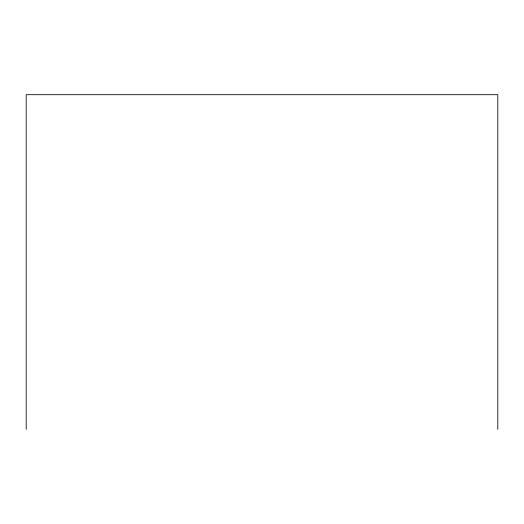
<?xml version="1.0" encoding="UTF-8"?>
<svg xmlns="http://www.w3.org/2000/svg" width="524" height="524" viewBox="0 0 524 524"><rect width="100%" height="100%" fill="white"/><g stroke="black" fill="none" stroke-linecap="round" stroke-linejoin="round"><path stroke-width="0.79" d="M497.8 429.307L497.8 94.693L26.2 94.693L26.2 429.307"/></g></svg>
